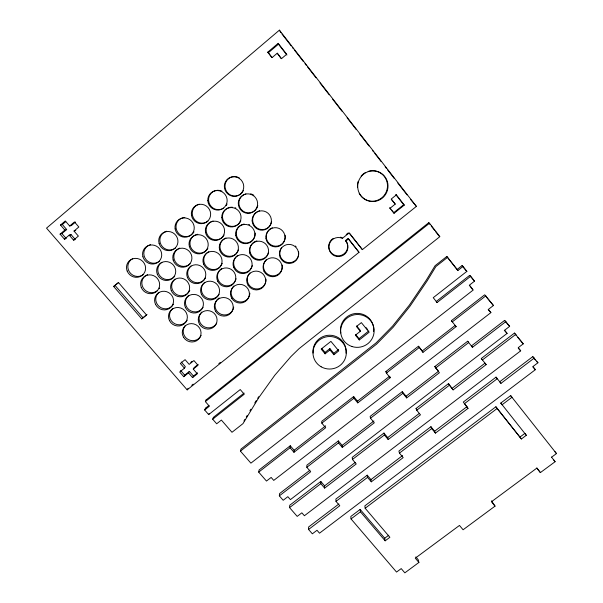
<?xml version="1.0" encoding="UTF-8"?>
<svg xmlns="http://www.w3.org/2000/svg" width="603" height="603" viewBox="0 0 603 603"><rect width="100%" height="100%" fill="white"/><g stroke="black" fill="none" stroke-linecap="round" stroke-linejoin="round"><path stroke-width="0.9" d="M534.281 358.046L500.965 383.357L499.699 381.774L532.781 356.637L537.944 362.757L532.924 366.564L535.366 369.692L319.515 533.18L317.005 530.278L312.346 533.813L308.57 529.472L308.63 526.962L338.886 503.98M505.925 321.565L472.466 347.305L471.388 345.956L504.605 320.397L509.648 326.366L504.613 330.233L507.093 333.421L290.405 499.623L287.85 496.684L283.184 500.271L279.34 495.854L310.651 471.772L306.814 467.287L306.889 465.169L338.343 440.921L342.135 445.421L342.3 447.418L374.305 422.801L370.498 418.218L370.136 416.409L402.284 391.626L406.053 396.239L406.663 397.912L439.383 372.752L434.793 366.571L467.657 341.238L468.712 342.549L435.607 368.056M289.561 507.613L289.749 505.239L320.811 481.443L324.595 485.852L324.64 488.106L356.237 463.948L352.454 459.456L352.212 457.383L383.953 433.06L387.706 437.582L388.181 439.527L420.479 414.834L416.726 410.236L416.047 408.48L448.489 383.621L453.139 389.87L486.161 364.627L481.292 358.484L514.465 333.075L523.246 343.853L518.218 347.69L520.675 350.848L304.394 515.746L301.854 512.821L297.196 516.387L289.561 507.613L320.834 483.666L320.811 481.443M293.963 452.288L294.121 450.26L290.277 445.76L259.102 469.971L258.702 472.119L266.473 481.051L271.154 477.433L273.732 480.41L490.887 312.625L488.377 309.407L493.435 305.502L484.706 294.799L451.398 320.668L456.132 326.638L422.974 352.333L418.452 346.243L385.875 371.531L386.357 373.053L390.179 377.734L357.752 402.864L353.908 398.229L353.659 396.548L321.798 421.293L321.821 423.133L325.68 427.708L293.963 452.288L290.088 447.758L290.277 445.76M279.34 495.854L279.596 493.555L309.957 470.189M240.439 451.119L240.966 449.099L376.166 342.813L392.621 326.05L409.354 305.141L426.396 279.973L435.057 265.742L446.793 256.494L457.979 270.4L463.051 266.42L466.88 271.35L433.24 297.678L437.077 302.533L470.702 276.257L474.516 281.164L469.451 285.113L473.249 289.998L250.901 463.149L240.439 451.119L376.581 344.14L393.156 327.263L410.002 306.211L427.173 280.87L435.894 266.541L447.72 257.232M212.678 419.198L244.238 394.211L240.243 389.553L208.676 414.593L204.666 409.98L209.377 406.234L205.359 401.606L206.136 399.895L428.688 222.741L429.487 223.238L439.889 236.617L298.982 348.73L290.895 356.622L274.78 375.254L258.793 397.633L242.986 423.623L231.982 432.283L221.384 420.065L216.673 423.788L212.678 419.198L213.394 417.374L244.087 393.073M208.676 414.593L209.173 413.402M204.666 409.98L205.442 408.223L208.955 405.427M333.18 238.373A9.497 9.467 -42.8 0 0 330.391 251.752A9.497 9.467 -42.8 0 0 343.861 253.984A9.497 9.467 -42.8 0 0 345.64 240.439L348.18 238.396L348.398 239.007L345.843 241.057A9.565 9.535 -41.6 0 1 341.238 256.139A9.565 9.535 -41.6 0 1 328.846 246.469A9.565 9.535 -41.6 0 1 342.383 238.358L349.077 232.969L362.373 249.627L416.387 206.392L279.393 30.15L46.529 228.13L187.171 389.87L188.068 388.242M193.435 376.061L189.402 371.395L188.505 372.91L192.576 377.614L193.435 376.061L197.475 372.82M192.576 377.614L197.317 373.807L193.254 369.104L194.113 367.611L198.161 364.355M243.951 420.992L244.878 419.417M246.258 417.065L247.177 415.49M249.944 410.779L250.863 409.211M181.299 362.026L185.355 366.714L184.428 368.207L179.694 372.021L183.772 376.717L184.699 375.172L189.402 371.395M254.768 402.97L256.245 400.626M257.722 398.289L258.71 396.729M141.75 318.897L146.521 314.992L118.437 282.483L113.658 286.448L141.75 318.897L147.042 314.412M60.496 225.032L62.343 224.52L66.684 229.532L64.868 230.082L60.496 225.032L65.305 220.954L69.677 226.012L71.456 225.492L75.548 222.025M62.343 224.52L65.757 221.633M267.815 52.129L278.171 43.348L286.689 54.278L281.511 58.649L277.259 53.207L272.089 57.579L267.815 52.129L271.893 57.617M268.184 52.883L278.458 44.177L278.171 43.348M65.644 238.765L64.431 239.172L60.074 234.145L64.868 230.082M69.677 226.012L74.486 221.934L78.842 226.992L74.026 231.055L78.375 236.09L73.574 240.137L69.224 235.117L64.431 239.172M60.074 234.145L61.921 233.572L66.684 229.532M69.647 235.683L71.003 234.537L75.322 239.519L73.574 240.137M113.658 286.448L118.497 282.694M346.19 234.544L348.187 232.939M391.882 210.666L394.121 213.251L404.312 205.08L396.367 194.897L391.264 199.005L395.244 204.093L390.149 208.186L389.628 207.794L390.752 209.233M190.744 362.38L192.093 361.295M183.772 376.717L188.505 372.91M193.254 369.104L198.003 365.282L193.932 360.556L189.176 364.385L185.091 359.659L180.342 363.481L184.428 368.207M393.571 212.821L403.686 204.711L404.312 205.08M191.731 385.309L193.201 384.134M218.836 363.609L220.299 362.441M187.171 389.87L359.026 252.303L348.18 238.396M205.359 401.606L429.487 223.238M325.092 353.818L325.04 352.423L329.879 348.609L333.768 353.32L333.881 354.722L338.758 350.886L330.919 341.373L321.165 349.069L325.092 353.818L329.962 349.974L329.879 348.609M360.33 331.303L355.416 335.17L359.313 339.941L369.149 332.215L361.355 322.628L356.426 326.509L360.33 331.303L360.036 330.06L356.712 325.982M333.768 353.32L338.615 349.514M359.313 339.941L359.026 338.645L368.795 330.972M455.717 267.943L456.984 269.571L462.026 265.621L463.051 266.42M470.702 276.257L469.624 275.398L436.24 301.492L437.077 302.533M258.702 472.119L290.088 447.758M321.821 423.133L353.908 398.229M386.357 373.053L419.16 347.592M485.89 295.802L452.34 321.844L451.398 320.668M294.121 450.26L325.628 425.839M357.752 402.864L357.481 401.153L388.95 376.754M422.974 352.333L422.236 350.954L455.167 325.432L456.132 326.638M306.814 467.287L338.479 442.888L338.343 440.921M370.498 418.218L402.872 393.277L402.284 391.626M342.135 445.421L373.92 420.969M406.053 396.239L438.539 371.237L434.793 366.571M352.454 459.456L384.413 434.982L383.953 433.06M416.726 410.236L449.401 385.211L448.489 383.621M515.844 334.333L482.438 359.916L481.292 358.484M324.595 485.852L355.227 462.418M387.706 437.582L419.032 413.62M452.205 388.242L484.993 363.164L486.161 364.627M464.875 404.018L468.011 408.382L435.426 433.127L434.62 431.228L430.926 426.698L398.9 451.074L399.45 453.102L403.188 457.609L371.312 481.82L370.951 479.611L367.219 475.187L335.879 499.043L335.999 501.372L339.768 505.774L308.57 529.472M464.31 403.769L497.271 378.692L496.035 377.139L463.3 402.05L468.011 408.382M335.999 501.372L367.551 477.372L367.219 475.187M399.45 453.102L431.703 428.575L430.926 426.698M370.951 479.611L402.616 455.551M434.62 431.228L466.986 406.633M520.005 437.032L524.896 433.376L526.313 435.291L521.391 438.976L495.9 406.769L364.845 505.872L365.162 508.246L389.87 537.296L385.166 540.816L384.714 538.245L360.157 509.414L350.81 516.485L351.029 518.927L396.533 572.059L401.214 568.599L404.847 572.85L418.904 562.448L418.233 559.75L415.836 556.916M500.807 403.053L510.643 395.613L511.977 397.287L502.073 404.779L500.807 403.053L526.313 435.291M351.029 518.927L360.443 511.811L360.157 509.414M365.162 508.246L497.128 408.51L495.9 406.769M384.714 538.245L388.716 535.245M551.549 457.225L556.471 453.577L510.643 395.613M491.483 500.859L495.048 506.128L463.081 529.773L459.478 525.432L415.279 558.174L418.904 562.448M495.048 506.128L491.46 501.741L536.821 468.132L540.386 472.601L555.107 461.71L553.501 459.629M69.224 235.117L71.003 234.537M74.026 231.055L75.774 230.504M396.367 194.897L395.802 194.596L403.686 204.711M416.387 206.392L410.492 199.337M395.244 204.093L391.294 199.397M466.88 271.35L465.35 269.903M474.516 281.164L469.624 275.398M456.984 269.571L457.979 270.4M493.435 305.502L486.433 297.023M509.648 326.366L504.605 320.397M490.887 312.625L488.181 309.595M523.246 343.853L517.856 337.439M507.093 333.421L504.289 330.271M536.421 361.318L537.944 362.757M520.675 350.848L518.286 348.225M535.366 369.692L532.886 366.963M205.442 408.223L205.94 408.796M213.394 417.374L213.892 417.947M61.921 233.572L66.247 238.562M180.651 370.506L184.699 375.172M206.136 399.895L206.633 400.475M115.105 285.505L142.986 317.736M320.834 483.666L324.64 488.106M360.443 511.811L385.166 540.816M338.479 442.888L342.3 447.418M367.551 477.372L371.312 481.82M353.659 396.548L357.481 401.153M384.413 434.982L388.181 439.527M329.962 349.974L333.881 354.722M321.693 348.383L325.04 352.423M355.702 334.582L359.026 338.645M385.875 371.531L386.968 372.865M416.047 408.48L417.11 409.784M402.872 393.277L406.663 397.912M431.703 428.575L435.426 433.127M366.029 327.572L367.687 329.607M418.452 346.243L422.236 350.954M449.401 385.211L453.139 389.87M349.423 233.127L362.373 249.627M536.858 467.913L540.386 472.601M348.398 239.007L359.026 252.303M554.858 451.549L556.471 453.577M497.128 408.51L521.391 438.976M467.657 341.238L472.466 347.305M496.035 377.139L500.965 383.357M551.481 457.082L555.107 461.71M281.254 58.679L277.259 53.207M390.149 208.186L394.121 213.251M446.793 256.494L448.074 258.137M448.496 258.679L455.295 267.4M469.322 285.4L469.797 286.01M470.739 287.216L472.157 289.033M278.458 44.177L286.915 55.016M280.825 32.554L279.393 30.15M281.978 34.039L291.196 45.896M292.349 47.381L293.503 48.866M294.656 50.343L303.301 61.461M305.028 63.684L306.181 65.169M307.334 66.654L315.98 77.772M320.012 82.958L329.238 94.822M332.69 99.269L341.916 111.125M347.102 117.804L356.32 129.66M359.78 134.107L368.998 145.971M372.458 150.418L373.611 151.896M374.764 153.381L381.104 161.536M385.136 166.722L386.289 168.207M387.443 169.692L394.354 178.586M397.814 183.033L407.033 194.89M428.688 222.741L429.977 224.406M431.273 226.072L434.718 230.504M435.577 231.612L439.014 236.029M462.026 265.621L464.875 269.292M514.465 333.075L516.16 335.253M532.781 356.637L535.381 359.976M345.64 240.439L345.843 241.057M389.681 376.189L390.179 377.734M342.202 237.755L342.383 238.358M329.607 242.459L329.69 243.092M340.801 333.044A16.65 16.296 -12.5 0 1 356.448 313.402A16.65 16.296 -12.5 0 1 373.626 331.477M313.085 353.087A16.56 16.153 -3.4 0 1 329.637 335.238A16.56 16.153 -3.4 0 1 346.016 353.147M340.567 237.183A9.497 9.467 -42.8 0 1 341.411 237.439M236.127 278.774A9.512 9.294 33.8 0 1 221.55 284.066A9.512 9.294 33.8 0 1 221.693 268.576M285.174 235.268A9.58 9.475 47.9 0 1 277.93 245.986A9.58 9.475 47.9 0 1 266.669 239.383A9.58 9.475 47.9 0 1 272.345 227.753M268.637 252.34A9.558 9.414 40.7 0 1 258.77 259.471A9.558 9.414 40.7 0 1 249.951 250.848A9.558 9.414 40.7 0 1 256.878 240.853M252.333 265.591A9.535 9.354 36.5 0 1 237.695 270.92A9.535 9.354 36.5 0 1 237.899 255.333M219.115 294.219A9.497 9.233 32 0 1 204.847 296.653A9.497 9.233 32 0 1 204.809 282.287M203.105 307.236A9.475 9.173 30.7 0 1 188.882 309.656A9.475 9.173 30.7 0 1 188.784 295.372M189.794 290.367A9.542 9.218 34.7 0 1 175.496 293.812A9.542 9.218 34.7 0 1 175.013 279.159M187.179 320.178A9.46 9.113 29.8 0 1 173.008 322.582A9.46 9.113 29.8 0 1 172.857 308.389M157.406 290.714A9.588 9.203 36.5 0 1 143.235 287.94A9.588 9.203 36.5 0 1 147.637 274.614M159.674 288A9.588 9.203 36.5 0 1 159.23 288.731M224.105 235.012A9.678 9.437 46.9 0 1 208.261 236.059A9.678 9.437 46.9 0 1 213.078 220.992M190.103 263.782A9.625 9.324 40.4 0 1 175.435 261.988A9.625 9.324 40.4 0 1 179.702 248.104M257.813 205.615A9.731 9.55 57.7 0 1 247.856 212.889A9.731 9.55 57.7 0 1 238.916 204.078A9.731 9.55 57.7 0 1 245.896 193.872M250.644 193.849A9.731 9.55 57.7 0 1 253.848 195.319M174.666 276.31A9.61 9.264 38.2 0 1 160.315 276.355A9.61 9.264 38.2 0 1 161.906 262.26M207.862 248.368A9.648 9.384 43.2 0 1 191.762 249.024A9.648 9.384 43.2 0 1 197.761 234.243M240.823 220.804A9.701 9.497 51.6 0 1 229.359 225.967A9.701 9.497 51.6 0 1 222.582 215.083A9.701 9.497 51.6 0 1 232.328 207.176M235.034 207.711A9.701 9.497 51.6 0 1 235.841 208.035M223.517 208.178A9.784 9.535 54.6 0 1 208.615 200.611A9.784 9.535 54.6 0 1 221.987 191.151M227.03 204.018A9.784 9.535 54.6 0 1 226.193 205.555M143.491 274.463A9.656 9.249 39.3 0 1 129.517 272.074A9.656 9.249 39.3 0 1 132.743 258.619M194.015 231.793A9.723 9.422 46.6 0 1 177.576 232.034A9.723 9.422 46.6 0 1 184.804 217.457M159.471 261.242A9.678 9.309 41.3 0 1 144.954 257.986A9.678 9.309 41.3 0 1 150.569 244.622M243.491 190.397A9.814 9.58 59.9 0 1 230.542 195.063A9.814 9.58 59.9 0 1 226.05 181.722A9.814 9.58 59.9 0 1 239.263 177.855M175.541 247.946A9.701 9.369 43.7 0 1 160.993 244.667A9.701 9.369 43.7 0 1 166.677 231.228M207.952 221.135A9.754 9.475 50.2 0 1 193.359 217.811A9.754 9.475 50.2 0 1 199.171 204.206M255.288 233.022A9.625 9.46 47.2 0 1 246.71 242.986A9.625 9.46 47.2 0 1 236.323 234.575A9.625 9.46 47.2 0 1 244.17 224.03M248.783 224.467A9.625 9.46 47.2 0 1 249.582 224.791M173.483 304.153A9.52 9.158 33.2 0 1 159.252 306.573A9.52 9.158 33.2 0 1 159.064 292.267M222.266 263.277A9.58 9.339 39 0 1 207.138 267.197A9.58 9.339 39 0 1 208.811 251.677M271.644 221.482A9.656 9.512 54.2 0 1 262.147 229.63A9.656 9.512 54.2 0 1 252.695 221.165A9.656 9.512 54.2 0 1 259.644 210.726M205.465 278.006A9.558 9.279 36.5 0 1 191.143 280.448A9.558 9.279 36.5 0 1 191.061 265.976M238.494 250.004A9.603 9.399 42.4 0 1 222.944 253.607A9.603 9.399 42.4 0 1 225.944 237.944M282.249 265.049A9.49 9.369 31.2 0 1 269.971 275.345A9.49 9.369 31.2 0 1 266.27 259.674M201.131 335.351A9.399 9.068 26.1 0 1 187.752 339.255A9.399 9.068 26.1 0 1 185.249 325.643M249.891 293.201A9.452 9.249 27.9 0 1 236.738 301.161A9.452 9.249 27.9 0 1 233.836 286.026M216.673 323.231A9.414 9.128 26.5 0 1 202.872 325.929A9.414 9.128 26.5 0 1 201.764 312.068M298.628 251.798A9.505 9.429 35.8 0 1 287.164 262.411A9.505 9.429 35.8 0 1 281.45 247.788M295.38 246.016A9.505 9.429 35.8 0 1 296.058 246.657M233.723 307.115A9.437 9.188 27.1 0 1 219.462 313.462A9.437 9.188 27.1 0 1 219.213 297.927M266.066 279.174A9.467 9.309 29.1 0 1 253.305 288.302A9.467 9.309 29.1 0 1 250.004 272.888M368.147 171.41A15.279 15.007 -71.1 0 1 386.561 180.485A15.279 15.007 -71.1 0 1 378.631 199.812A15.279 15.007 -71.1 0 1 359.177 193.254M357.489 187.533A15.279 15.007 -71.1 0 1 358.197 181.315M361.137 176.061A15.279 15.007 -71.1 0 1 365.441 172.564M351.903 346.499A16.763 16.409 -12.4 0 0 373.837 327.685A16.763 16.409 -12.4 0 0 346.424 318.618A16.763 16.409 -12.4 0 0 351.903 346.499M321.18 366.812A16.673 16.258 -3.4 0 0 346.318 352.861A16.673 16.258 -3.4 0 0 321.429 338.652A16.673 16.258 -3.4 0 0 321.18 366.812M217.736 281.33A9.58 9.362 33.6 0 0 234.175 282.777A9.58 9.362 33.6 0 0 226.916 267.966A9.58 9.362 33.6 0 0 217.736 281.33M265.991 238.615A9.648 9.542 47.6 0 0 281.465 244.833A9.648 9.542 47.6 0 0 278.963 228.371A9.648 9.542 47.6 0 0 265.991 238.615M249.725 252.989A9.625 9.482 40.4 0 0 265.697 257.602A9.625 9.482 40.4 0 0 261.514 241.547A9.625 9.482 40.4 0 0 249.725 252.989M233.64 267.227A9.603 9.422 36.2 0 0 249.936 270.242A9.603 9.422 36.2 0 0 244.162 254.752A9.603 9.422 36.2 0 0 233.64 267.227M201.56 294.513A9.565 9.301 31.9 0 0 217.962 295.952A9.565 9.301 31.9 0 0 210.666 281.224A9.565 9.301 31.9 0 0 201.56 294.513M185.483 307.62A9.542 9.233 30.6 0 0 201.847 309.053A9.542 9.233 30.6 0 0 194.513 294.415A9.542 9.233 30.6 0 0 185.483 307.62M171.26 290.556A9.61 9.286 34.5 0 0 187.533 293.533A9.61 9.286 34.5 0 0 181.563 278.194A9.61 9.286 34.5 0 0 171.26 290.556M169.488 320.66A9.527 9.173 29.6 0 0 185.814 322.077A9.527 9.173 29.6 0 0 178.45 307.53A9.527 9.173 29.6 0 0 169.488 320.66M141.26 287.412A9.656 9.271 36.3 0 0 157.579 290.405A9.656 9.271 36.3 0 0 151.489 275.036A9.656 9.271 36.3 0 0 141.26 287.412M205.48 232.155A9.746 9.505 46.7 0 0 221.082 238.389A9.746 9.505 46.7 0 0 218.346 221.866A9.746 9.505 46.7 0 0 205.48 232.155M173.136 259.968A9.701 9.392 40.3 0 0 189.191 264.566A9.701 9.392 40.3 0 0 184.729 248.557A9.701 9.392 40.3 0 0 173.136 259.968M238.306 202.97A9.806 9.618 57.5 0 0 252.401 212.339A9.806 9.618 57.5 0 0 253.185 195.485A9.806 9.618 57.5 0 0 238.306 202.97M157.3 274.177A9.678 9.331 38.1 0 0 173.649 277.184A9.678 9.331 38.1 0 0 167.604 261.725A9.678 9.331 38.1 0 0 157.3 274.177M189.365 246.574A9.723 9.444 43 0 0 205.45 251.202A9.723 9.444 43 0 0 201.033 235.095A9.723 9.444 43 0 0 189.365 246.574M221.791 217.615A9.776 9.565 51.4 0 0 236.73 225.439A9.776 9.565 51.4 0 0 235.735 208.668A9.776 9.565 51.4 0 0 221.791 217.615M207.809 200.678A9.852 9.603 54.5 0 0 222.839 208.57A9.852 9.603 54.5 0 0 221.783 191.664A9.852 9.603 54.5 0 0 207.809 200.678M127.165 271.011A9.723 9.316 39.2 0 0 143.559 274.026A9.723 9.316 39.2 0 0 137.394 258.536A9.723 9.316 39.2 0 0 127.165 271.011M175.126 228.906A9.799 9.49 46.5 0 0 190.797 235.162A9.799 9.49 46.5 0 0 187.94 218.61A9.799 9.49 46.5 0 0 175.126 228.906M142.926 256.772A9.746 9.369 41.2 0 0 159.041 261.385A9.746 9.369 41.2 0 0 154.458 245.346A9.746 9.369 41.2 0 0 142.926 256.772M224.346 185.92A9.889 9.648 59.7 0 0 238.532 195.364A9.889 9.648 59.7 0 0 239.263 178.382A9.889 9.648 59.7 0 0 224.346 185.92M159.086 243.356A9.769 9.429 43.5 0 0 175.224 247.999A9.769 9.429 43.5 0 0 170.687 231.854A9.769 9.429 43.5 0 0 159.086 243.356M191.475 215.324A9.821 9.542 50.1 0 0 207.161 221.618A9.821 9.542 50.1 0 0 204.357 204.967A9.821 9.542 50.1 0 0 191.475 215.324M235.773 235.389A9.693 9.52 47 0 0 251.308 241.615A9.693 9.52 47 0 0 248.685 225.123A9.693 9.52 47 0 0 235.773 235.389M155.619 304.515A9.588 9.226 33.1 0 0 172.013 305.947A9.588 9.226 33.1 0 0 164.574 291.287A9.588 9.226 33.1 0 0 155.619 304.515M203.573 264.046A9.648 9.407 38.8 0 0 219.907 267.069A9.648 9.407 38.8 0 0 214.02 251.549A9.648 9.407 38.8 0 0 203.573 264.046M252.16 220.879A9.723 9.58 54 0 0 267.023 228.688A9.723 9.58 54 0 0 266.142 211.947A9.723 9.58 54 0 0 252.16 220.879M187.375 277.335A9.625 9.347 36.4 0 0 203.678 280.342A9.625 9.347 36.4 0 0 197.746 264.913A9.625 9.347 36.4 0 0 187.375 277.335M219.582 249.785A9.671 9.467 42.2 0 0 235.607 254.406A9.671 9.467 42.2 0 0 231.311 238.328A9.671 9.467 42.2 0 0 219.582 249.785M264.001 271.237A9.558 9.437 30.9 0 0 280.448 272.692A9.558 9.437 30.9 0 0 273.332 257.82A9.558 9.437 30.9 0 0 264.001 271.237M183.674 337.431A9.467 9.128 26 0 0 199.955 337.356A9.467 9.128 26 0 0 191.339 323.607A9.467 9.128 26 0 0 183.674 337.431M231.846 298.402A9.52 9.309 27.7 0 0 248.255 298.334A9.52 9.309 27.7 0 0 239.73 284.337A9.52 9.309 27.7 0 0 231.846 298.402M199.646 324.497A9.482 9.188 26.4 0 0 215.964 324.422A9.482 9.188 26.4 0 0 207.379 310.59A9.482 9.188 26.4 0 0 199.646 324.497M280.078 257.074A9.573 9.497 35.3 0 0 296.359 260.112A9.573 9.497 35.3 0 0 290.744 244.554A9.573 9.497 35.3 0 0 280.078 257.074M215.701 311.487A9.505 9.249 26.9 0 0 232.065 311.419A9.505 9.249 26.9 0 0 223.509 297.505A9.505 9.249 26.9 0 0 215.701 311.487M248.089 285.249A9.535 9.369 28.9 0 0 264.536 285.181A9.535 9.369 28.9 0 0 256.041 271.094A9.535 9.369 28.9 0 0 248.089 285.249M381.661 198.606A15.384 15.12 -70.9 0 0 379.151 172.157A15.384 15.12 -70.9 0 0 357.783 187.834A15.384 15.12 -70.9 0 0 381.661 198.606"/></g></svg>
